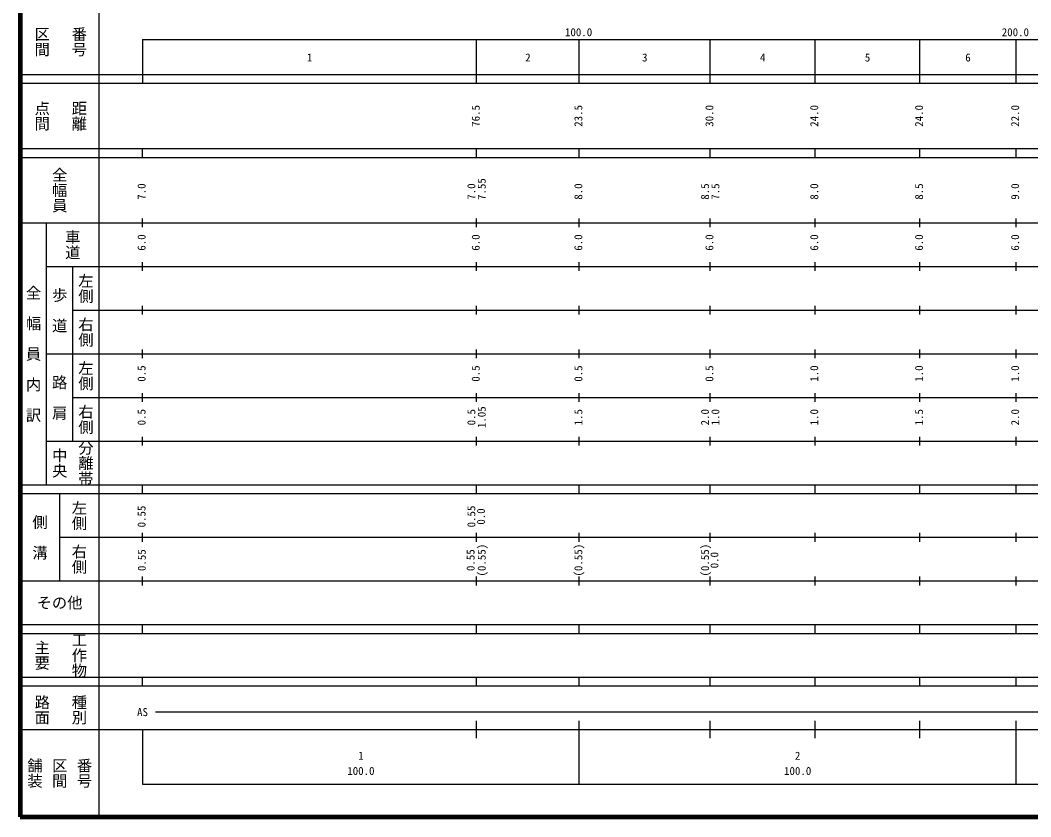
# Model space of a CAD drawing. Units: millimetres on the paper, enlarged 1000 times. Extents: x 40000 to 680000, y 20000 to 380000.
# Drawn here: x 40000 to 271373, y 20000 to 202409 of the extents above; entities that cross this region are included whole.
import ezdxf
from ezdxf.enums import TextEntityAlignment as Align

# ---------------------------------------------------------------- set-up
doc = ezdxf.new("R2010")
doc.units = ezdxf.units.MM
doc.header["$LTSCALE"] = 1000
doc.layers.add('M-TTL', color=2, linetype='Continuous', lineweight=140)
doc.layers.add('M-TTL-BAND', color=7, linetype='Continuous', lineweight=25)
doc.styles.add('@ＭＳ ゴシック', font='')
doc.styles.add('ＭＳ ゴシック', font='')
doc.styles.get('@ＭＳ ゴシック').set_extended_font_data('@MS Gothic')
doc.styles.get('ＭＳ ゴシック').set_extended_font_data('MS Gothic')

msp = doc.modelspace()

# ---------------------------------------------------------------- linework, layer by layer
at = {"layer": 'M-TTL'}
for p, q in [((40000, 380000), (40000, 20000)), ((40000, 20000), (680000, 20000))]:
    msp.add_line(p, q, dxfattribs=at)
at = {"layer": 'M-TTL-BAND'}
for p, q in [((58000, 370000), (58000, 20000)), ((68000, 198000), (579000, 198000)), ((68000, 198000), (68000, 188000)), ((144500, 188000), (144500, 198000)), ((168000, 188000), (168000, 198000)), ((198000, 188000), (198000, 198000)), ((222000, 188000), (222000, 198000)), ((246000, 188000), (246000, 198000)), ((268000, 188000), (268000, 198000)), ((40000, 190000), (579000, 190000)), ((40000, 188000), (579000, 188000)), ((40000, 173000), (579000, 173000)), ((68000, 171000), (68000, 173000)), ((144500, 171000), (144500, 173000)), ((168000, 171000), (168000, 173000)), ((198000, 171000), (198000, 173000)), ((222000, 171000), (222000, 173000)), ((246000, 171000), (246000, 173000)), ((268000, 171000), (268000, 173000)), ((40000, 171000), (579000, 171000)), ((40000, 156000), (579000, 156000)), ((46000, 96000), (46000, 156000)), ((68000, 155000), (68000, 157000)), ((144500, 155000), (144500, 157000)), ((168000, 155000), (168000, 157000)), ((198000, 155000), (198000, 157000)), ((222000, 155000), (222000, 157000)), ((246000, 155000), (246000, 157000)), ((268000, 155000), (268000, 157000)), ((46000, 146000), (579000, 146000)), ((52000, 146000), (52000, 106000)), ((68000, 145000), (68000, 147000)), ((144500, 145000), (144500, 147000)), ((168000, 145000), (168000, 147000)), ((198000, 145000), (198000, 147000)), ((222000, 145000), (222000, 147000)), ((246000, 145000), (246000, 147000)), ((268000, 145000), (268000, 147000)), ((68000, 135000), (68000, 137000)), ((144500, 135000), (144500, 137000)), ((168000, 135000), (168000, 137000)), ((198000, 135000), (198000, 137000)), ((222000, 135000), (222000, 137000)), ((246000, 135000), (246000, 137000)), ((268000, 135000), (268000, 137000)), ((52000, 136000), (579000, 136000)), ((46000, 126000), (579000, 126000)), ((68000, 125000), (68000, 127000)), ((144500, 125000), (144500, 127000)), ((168000, 125000), (168000, 127000)), ((198000, 125000), (198000, 127000)), ((222000, 125000), (222000, 127000)), ((246000, 125000), (246000, 127000)), ((268000, 125000), (268000, 127000)), ((52000, 116000), (579000, 116000)), ((68000, 115000), (68000, 117000)), ((144500, 115000), (144500, 117000)), ((168000, 115000), (168000, 117000)), ((198000, 115000), (198000, 117000)), ((222000, 115000), (222000, 117000)), ((246000, 115000), (246000, 117000)), ((268000, 115000), (268000, 117000)), ((68000, 105000), (68000, 107000)), ((144500, 105000), (144500, 107000)), ((168000, 105000), (168000, 107000)), ((198000, 105000), (198000, 107000)), ((222000, 105000), (222000, 107000)), ((246000, 105000), (246000, 107000)), ((268000, 105000), (268000, 107000)), ((46000, 106000), (579000, 106000)), ((40000, 96000), (579000, 96000)), ((68000, 94000), (68000, 96000)), ((144500, 94000), (144500, 96000)), ((168000, 94000), (168000, 96000)), ((198000, 94000), (198000, 96000)), ((222000, 94000), (222000, 96000)), ((246000, 94000), (246000, 96000)), ((268000, 94000), (268000, 96000)), ((40000, 94000), (579000, 94000)), ((49000, 94000), (49000, 74000)), ((49000, 84000), (579000, 84000)), ((68000, 83000), (68000, 85000)), ((144500, 83000), (144500, 85000)), ((168000, 83000), (168000, 85000)), ((198000, 83000), (198000, 85000)), ((222000, 83000), (222000, 85000)), ((246000, 83000), (246000, 85000)), ((268000, 83000), (268000, 85000)), ((68000, 73000), (68000, 75000)), ((144500, 73000), (144500, 75000)), ((168000, 73000), (168000, 75000)), ((198000, 73000), (198000, 75000)), ((222000, 73000), (222000, 75000)), ((246000, 73000), (246000, 75000)), ((268000, 73000), (268000, 75000)), ((40000, 74000), (579000, 74000)), ((40000, 64000), (579000, 64000)), ((68000, 62000), (68000, 64000)), ((144500, 62000), (144500, 64000)), ((168000, 62000), (168000, 64000)), ((198000, 62000), (198000, 64000)), ((222000, 62000), (222000, 64000)), ((246000, 62000), (246000, 64000)), ((268000, 62000), (268000, 64000)), ((40000, 62000), (579000, 62000)), ((40000, 52000), (579000, 52000)), ((68000, 50000), (68000, 52000)), ((144500, 50000), (144500, 52000)), ((168000, 50000), (168000, 52000)), ((198000, 50000), (198000, 52000)), ((222000, 50000), (222000, 52000)), ((246000, 50000), (246000, 52000)), ((268000, 50000), (268000, 52000)), ((40000, 50000), (579000, 50000)), ((71000, 44000), (565000, 44000)), ((144500, 38000), (144500, 42000)), ((168000, 27500), (168000, 42000)), ((198000, 38000), (198000, 42000)), ((222000, 38000), (222000, 42000)), ((246000, 38000), (246000, 42000)), ((268000, 27500), (268000, 42000)), ((40000, 40000), (579000, 40000)), ((68000, 40000), (68000, 27500)), ((68000, 27500), (579000, 27500))]:
    msp.add_line(p, q, dxfattribs=at)

# ---------------------------------------------------------------- texts
at = {"layer": 'M-TTL-BAND', "style": '@ＭＳ ゴシック'}
for s, p in [('区間', (45000, 197500)), ('番号', (53500, 197500)), ('点間', (45000, 180500)), ('距離', (53500, 180500)), ('全幅員', (49000, 163500)), ('車道', (52000, 151000)), ('左側', (55000, 141000)), ('全\u3000幅\u3000員\u3000内\u3000訳', (43000, 126000)), ('歩\u3000道', (49000, 136000)), ('右側', (55000, 131000)), ('左側', (55000, 121000)), ('路\u3000肩', (49000, 116000)), ('右側', (55000, 111000)), ('中央', (49000, 101000)), ('分離帯', (55000, 101000)), ('左側', (53500, 89000)), ('側\u3000溝', (44500, 84000)), ('右側', (53500, 79000)), ('主要', (45000, 57000)), ('工作物', (53500, 57000)), ('路面', (45000, 44500)), ('種別', (53500, 44500)), ('舗装', (43333, 30000)), ('区間', (49000, 30000)), ('番号', (54667, 30000))]:
    msp.add_text(s, height=2566, rotation=270, dxfattribs=at).set_placement(p, align=Align.MIDDLE_CENTER)
at = {"layer": 'M-TTL-BAND', "style": 'ＭＳ ゴシック'}
for s, p in [('100.0', (167844, 198195)), ('200.0', (267844, 198195)), ('1', (106250, 192405)), ('2', (156250, 192405)), ('3', (183000, 192405)), ('4', (210000, 192405)), ('5', (234000, 192405)), ('6', (257000, 192405)), ('AS', (68000, 42500)), ('1', (118000, 32523)), ('2', (218000, 32523)), ('100.0', (118000, 29033)), ('100.0', (218000, 29033))]:
    msp.add_text(s, height=1833, dxfattribs=at).set_placement(p, align=Align.BOTTOM_CENTER)
for s, p in [('76.5', (145747, 180500)), ('23.5', (169247, 180500)), ('30.0', (199247, 180500)), ('24.0', (223247, 180500)), ('24.0', (247247, 180500)), ('22.0', (269247, 180500)), ('7.0', (69247, 163174)), ('7.0', (144747, 163174)), ('7.55', (147117, 163737)), ('8.0', (169247, 163174)), ('8.5', (198247, 163174)), ('7.5', (200617, 163174)), ('8.0', (223247, 163174)), ('8.5', (247247, 163174)), ('9.0', (269247, 163174)), ('6.0', (69247, 151500)), ('6.0', (145747, 151500)), ('6.0', (169247, 151500)), ('6.0', (199247, 151500)), ('6.0', (223247, 151500)), ('6.0', (247247, 151500)), ('6.0', (269247, 151500)), ('0.5', (69247, 121500)), ('0.5', (145747, 121500)), ('0.5', (169247, 121500)), ('0.5', (199247, 121500)), ('1.0', (223247, 121500)), ('1.0', (247247, 121500)), ('1.0', (269247, 121500)), ('1.05', (147117, 111500)), ('0.5', (69247, 111500)), ('0.5', (144747, 111500)), ('1.5', (169247, 111500)), ('2.0', (198247, 111500)), ('1.0', (200617, 111500)), ('1.0', (223247, 111500)), ('1.5', (247247, 111500)), ('2.0', (269247, 111500)), ('0.55', (69247, 88764)), ('0.55', (144747, 88764)), ('0.0', (146957, 88764)), ('0.55', (69292, 78764)), ('0.55', (144580, 78764)), ('(0.55)', (147117, 78764)), ('(0.55)', (169247, 78764)), ('(0.55)', (198247, 78764)), ('0.0', (200398, 78764))]:
    msp.add_text(s, height=1833, rotation=90, dxfattribs=at).set_placement(p, align=Align.BOTTOM_CENTER)
msp.add_text('その他', height=2566, dxfattribs=at).set_placement((49000, 69000), align=Align.MIDDLE_CENTER)

doc.saveas('drawing.dxf')
